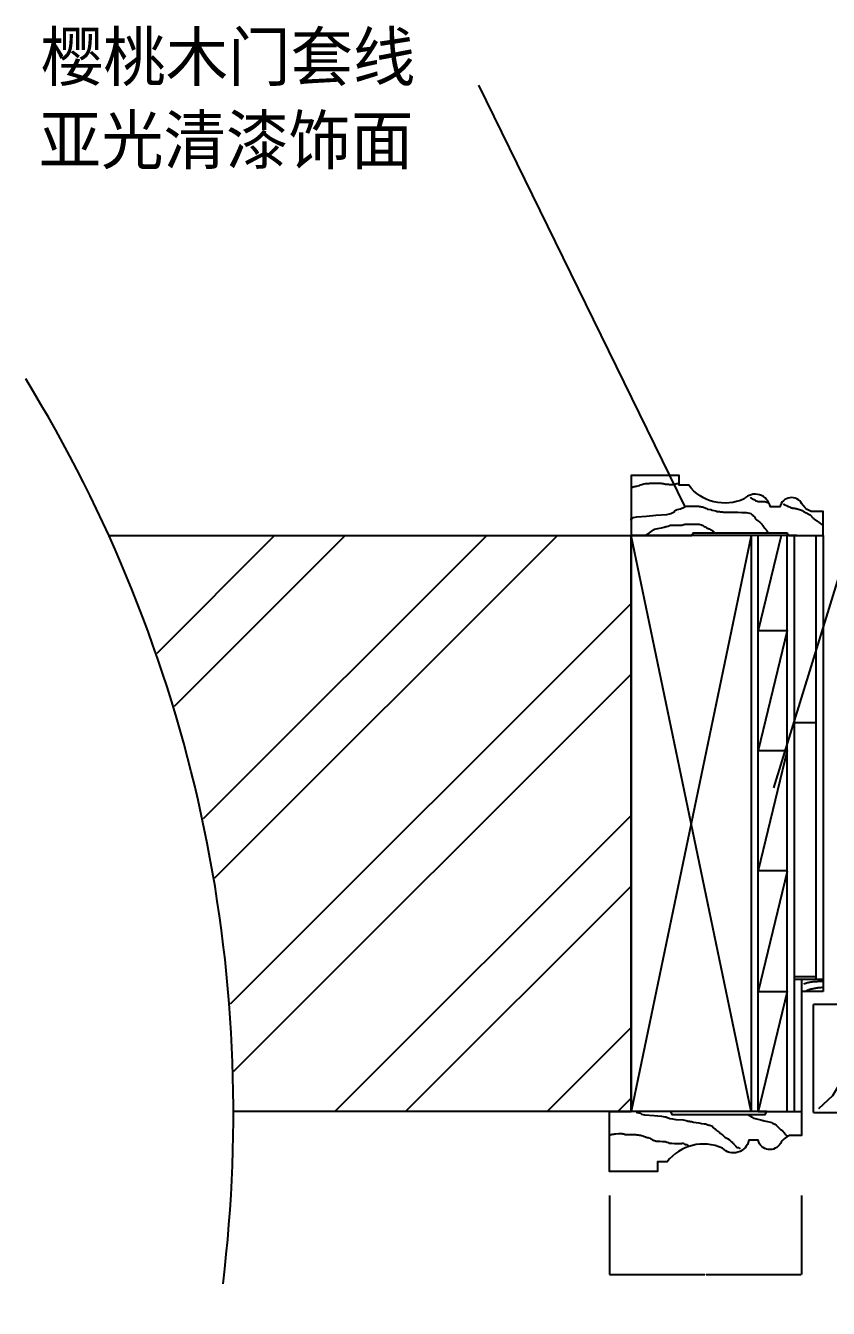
# Model space of a CAD drawing. Header units: metres. Extents: x 284 to 5327, y 183 to 6858.
# Drawn here: x 394 to 1397, y 1490 to 3094 of the extents above; entities that cross this region are included whole.
import ezdxf

# ---------------------------------------------------------------- set-up
doc = ezdxf.new("R2010")
doc.units = ezdxf.units.M
for name, color, linetype in [('2', 2, 'Continuous'), ('3', 3, 'Continuous'), ('4', 4, 'Continuous'), ('7', 7, 'Continuous'), ('BH', 3, 'Continuous'), ('DIM', 3, 'Continuous'), ('TEXT', 3, 'Continuous')]:
    doc.layers.add(name, color=color, linetype=linetype)
doc.dimstyles.get("Standard").update_dxf_attribs({"dimtxt": 2.5, "dimasz": 2.5, "dimexe": 1.25, "dimexo": 0.625, "dimtad": 1, "dimcen": 2.5, "dimazin": 3, "dimtfac": 1, "dimtmove": 0, "dimatfit": 3})

# ---------------------------------------------------------------- blocks, each defined once
blk = doc.blocks.new('*D10')
for p, q in [((1123.14, 1631.59), (1123.14, 1532.74)), ((1363.14, 1631.59), (1363.14, 1532.74)), ((1123.39, 1532.74), (1242.14, 1532.74)), ((1244.14, 1532.74), (1362.89, 1532.74))]:
    blk.add_line(p, q)
at = {"layer": 'Defpoints'}
for p in [(1123.14, 1631.59), (1363.14, 1631.59), (1123.14, 1532.74)]:
    blk.add_point(p, dxfattribs=at)
at = {"layer": 'DIM', "insert": (1243.14, 1532.74), "char_height": 1, "attachment_point": 5}
blk.add_mtext('80', dxfattribs=at)

msp = doc.modelspace()

# ---------------------------------------------------------------- hatches: boundary and pattern name
at = {"layer": '3'}
h = msp.add_hatch(dxfattribs=at)
h.set_pattern_fill('DOLMIT', scale=50)
h.paths.add_polyline_path([(1354.14, 1901.71), (1381.14, 1901.71), (1381.14, 2456.45), (1354.14, 2456.45)])

# ---------------------------------------------------------------- linework, layer by layer
at = {"layer": '2'}
for p, q in [((498.79, 2456.45), (1150.14, 2456.45)), ((1150.14, 2456.45), (1150.14, 1736.45)), ((1150.14, 1736.45), (654.31, 1736.45))]:
    msp.add_line(p, q, dxfattribs=at)
at = {"layer": '3'}
for p, q in [((1152.64, 2517.51), (1153.92, 2517.93)), ((1153.92, 2517.93), (1154.77, 2517.93)), ((1154.77, 2517.93), (1156.05, 2518.36)), ((1156.05, 2518.36), (1157.33, 2518.36)), ((1157.33, 2518.36), (1159.04, 2518.79)), ((1159.04, 2518.79), (1160.74, 2519.21)), ((1160.74, 2519.21), (1162.02, 2520.07)), ((1162.02, 2520.07), (1163.73, 2520.49)), ((1163.73, 2520.49), (1165.01, 2520.92)), ((1165.01, 2520.92), (1166.29, 2521.35)), ((1166.29, 2521.35), (1167.99, 2521.77)), ((1167.99, 2521.77), (1172.26, 2521.77)), ((1172.26, 2521.77), (1173.54, 2522.2)), ((1173.54, 2522.2), (1188.05, 2522.2)), ((1188.05, 2522.2), (1188.47, 2521.77)), ((1188.47, 2521.77), (1190.61, 2521.77)), ((1190.61, 2521.77), (1191.46, 2521.35)), ((1191.46, 2521.35), (1192.31, 2521.35)), ((1192.31, 2521.35), (1193.17, 2520.92)), ((1193.17, 2520.92), (1197.01, 2520.92)), ((1197.01, 2520.92), (1198.29, 2520.49)), ((1198.29, 2520.49), (1203.4, 2520.49)), ((1203.4, 2520.49), (1203.83, 2520.92)), ((1203.83, 2520.92), (1205.54, 2520.92)), ((1205.54, 2520.92), (1205.54, 2521.35)), ((1205.54, 2521.35), (1206.39, 2521.35)), ((1206.39, 2521.35), (1206.82, 2521.77)), ((1206.82, 2521.77), (1209.38, 2521.77)), ((1151.36, 2517.08), (1151.78, 2517.08)), ((1151.78, 2517.08), (1152.64, 2517.51)), ((1298.97, 2504.72), (1299.4, 2504.29)), ((1299.4, 2504.29), (1300.25, 2503.87)), ((1300.25, 2503.87), (1301.1, 2503.01)), ((1301.1, 2503.01), (1302.81, 2502.16)), ((1302.81, 2502.16), (1304.09, 2501.73)), ((1304.09, 2501.73), (1304.94, 2501.31)), ((1201.7, 2485.11), (1202.98, 2485.96)), ((1202.98, 2485.96), (1203.83, 2486.39)), ((1203.83, 2486.39), (1204.68, 2487.24)), ((1204.68, 2487.24), (1205.96, 2488.09)), ((1205.96, 2488.09), (1207.67, 2488.94)), ((1207.67, 2488.94), (1211.94, 2489.8)), ((1211.94, 2489.8), (1213.64, 2490.65)), ((1213.64, 2490.65), (1214.92, 2491.08)), ((1214.92, 2491.08), (1215.78, 2491.5)), ((1215.78, 2491.5), (1216.2, 2491.5)), ((1216.2, 2491.5), (1216.63, 2491.93)), ((1216.63, 2491.93), (1217.06, 2491.93)), ((1217.06, 2491.93), (1217.48, 2492.36)), ((1217.48, 2492.36), (1217.91, 2492.78)), ((1217.91, 2492.78), (1218.76, 2492.78)), ((1218.76, 2492.78), (1219.19, 2493.21)), ((1219.19, 2493.21), (1234.98, 2493.21)), ((1234.98, 2493.21), (1235.83, 2492.78)), ((1235.83, 2492.78), (1237.11, 2492.78)), ((1237.11, 2492.78), (1237.96, 2492.36)), ((1237.96, 2492.36), (1239.24, 2492.36)), ((1239.24, 2492.36), (1240.52, 2491.93)), ((1240.52, 2491.93), (1241.37, 2491.5)), ((1241.37, 2491.5), (1242.65, 2491.08)), ((1242.65, 2491.08), (1244.36, 2490.22)), ((1244.36, 2490.22), (1245.64, 2489.37)), ((1245.64, 2489.37), (1249.91, 2488.94)), ((1249.91, 2488.94), (1251.61, 2488.09)), ((1251.61, 2488.09), (1255.88, 2487.24)), ((1255.88, 2487.24), (1257.59, 2486.81)), ((1257.59, 2486.81), (1260.57, 2486.81)), ((1260.57, 2486.81), (1261.85, 2486.39)), ((1261.85, 2486.39), (1264.41, 2486.39)), ((1264.41, 2486.39), (1265.69, 2485.96)), ((1265.69, 2485.96), (1283.61, 2485.96)), ((1283.61, 2485.96), (1288.73, 2485.53)), ((1304.94, 2501.31), (1305.8, 2500.46)), ((1305.8, 2500.46), (1306.65, 2500.03)), ((1306.65, 2500.03), (1307.93, 2499.6)), ((1307.93, 2499.6), (1308.78, 2499.18)), ((1308.78, 2499.18), (1317.74, 2499.18)), ((1317.74, 2499.18), (1318.17, 2498.75)), ((1318.17, 2498.75), (1319.02, 2498.75)), ((1319.02, 2498.75), (1319.45, 2498.32)), ((1319.45, 2498.32), (1320.73, 2498.32)), ((1320.73, 2498.32), (1320.73, 2497.9)), ((1320.73, 2497.9), (1321.16, 2497.9)), ((1340.35, 2496.19), (1340.78, 2495.77)), ((1340.78, 2495.77), (1341.21, 2495.77)), ((1341.21, 2495.77), (1342.06, 2495.34)), ((1342.06, 2495.34), (1342.49, 2494.91)), ((1342.49, 2494.91), (1343.34, 2494.49)), ((1343.34, 2494.49), (1343.77, 2494.06)), ((1343.77, 2494.06), (1344.19, 2494.06)), ((1344.19, 2494.06), (1345.47, 2493.21)), ((1345.47, 2493.21), (1346.75, 2492.78)), ((1346.75, 2492.78), (1348.03, 2492.36)), ((1348.03, 2492.36), (1349.31, 2491.5)), ((1349.31, 2491.5), (1350.59, 2491.08)), ((1350.59, 2491.08), (1351.45, 2491.08)), ((1351.45, 2491.08), (1352.3, 2490.65)), ((1352.3, 2490.65), (1354.86, 2490.65)), ((1354.86, 2490.65), (1355.71, 2490.22)), ((1355.71, 2490.22), (1356.57, 2490.22)), ((1356.57, 2490.22), (1357.42, 2489.8)), ((1357.42, 2489.8), (1358.27, 2489.8)), ((1358.27, 2489.8), (1359.13, 2489.37)), ((1359.13, 2489.37), (1360.41, 2488.94)), ((1360.41, 2488.94), (1361.69, 2488.52)), ((1361.69, 2488.52), (1362.97, 2488.09)), ((1362.97, 2488.09), (1363.82, 2487.67)), ((1363.82, 2487.67), (1365.52, 2486.81)), ((1365.52, 2486.81), (1366.8, 2486.39)), ((1366.8, 2486.39), (1367.66, 2485.53)), ((1149.22, 2477.01), (1149.65, 2477.01)), ((1149.65, 2477.01), (1150.08, 2477.43)), ((1150.08, 2477.43), (1150.93, 2477.86)), ((1150.93, 2477.86), (1151.78, 2478.29)), ((1151.78, 2478.29), (1153.06, 2479.14)), ((1153.06, 2479.14), (1157.33, 2479.99)), ((1157.33, 2479.99), (1169.27, 2480.84)), ((1169.27, 2480.84), (1181.22, 2482.12)), ((1181.22, 2482.12), (1194.87, 2482.98)), ((1194.87, 2482.98), (1199.99, 2484.26)), ((1199.99, 2484.26), (1201.7, 2485.11)), ((1213.64, 2469.33), (1214.92, 2469.76)), ((1214.92, 2469.76), (1216.2, 2470.19)), ((1216.2, 2470.19), (1216.63, 2470.19)), ((1216.63, 2470.19), (1217.48, 2470.61)), ((1217.48, 2470.61), (1235.4, 2470.61)), ((1235.4, 2470.61), (1236.68, 2470.19)), ((1236.68, 2470.19), (1237.96, 2469.76)), ((1237.96, 2469.76), (1238.82, 2469.33)), ((1288.73, 2485.53), (1293.85, 2485.53)), ((1293.85, 2485.53), (1298.12, 2484.68)), ((1298.12, 2484.68), (1299.82, 2484.26)), ((1299.82, 2484.26), (1300.68, 2483.4)), ((1300.68, 2483.4), (1301.1, 2482.98)), ((1301.1, 2482.98), (1301.96, 2482.55)), ((1301.96, 2482.55), (1302.38, 2481.7)), ((1302.38, 2481.7), (1303.24, 2481.27)), ((1303.24, 2481.27), (1304.09, 2480.42)), ((1304.09, 2480.42), (1304.52, 2479.99)), ((1304.52, 2479.99), (1304.94, 2479.14)), ((1304.94, 2479.14), (1305.37, 2477.86)), ((1305.37, 2477.86), (1306.22, 2477.01)), ((1306.22, 2477.01), (1307.08, 2476.15)), ((1307.08, 2476.15), (1308.36, 2474.88)), ((1308.36, 2474.88), (1309.64, 2474.02)), ((1309.64, 2474.02), (1310.92, 2473.17)), ((1310.92, 2473.17), (1311.77, 2472.32)), ((1311.77, 2472.32), (1312.62, 2471.47)), ((1312.62, 2471.47), (1313.05, 2471.04)), ((1313.05, 2471.04), (1313.48, 2470.19)), ((1313.48, 2470.19), (1314.33, 2469.33)), ((1367.66, 2485.53), (1368.94, 2485.11)), ((1368.94, 2485.11), (1369.79, 2484.68)), ((1369.79, 2484.68), (1371.07, 2483.83)), ((1371.07, 2483.83), (1371.92, 2483.4)), ((1371.92, 2483.4), (1373.2, 2482.98)), ((1373.2, 2482.98), (1374.06, 2482.55)), ((1374.06, 2482.55), (1374.48, 2482.12)), ((1374.48, 2482.12), (1374.91, 2481.7)), ((1374.91, 2481.7), (1375.34, 2481.27)), ((1375.34, 2481.27), (1375.76, 2480.84)), ((1375.76, 2480.84), (1375.76, 2480.42)), ((1375.76, 2480.42), (1376.19, 2479.99)), ((1376.19, 2479.99), (1376.62, 2479.57)), ((1376.62, 2479.57), (1377.04, 2479.14)), ((1377.04, 2479.14), (1377.47, 2478.71)), ((1377.47, 2478.71), (1377.9, 2478.29)), ((1377.9, 2478.29), (1378.32, 2477.86)), ((1378.32, 2477.86), (1378.75, 2477.43)), ((1378.75, 2477.43), (1379.18, 2477.01)), ((1379.18, 2477.01), (1379.6, 2476.58)), ((1379.6, 2476.58), (1380.46, 2476.15)), ((1380.46, 2476.15), (1380.88, 2475.73)), ((1380.88, 2475.73), (1381.31, 2475.73)), ((1381.31, 2475.73), (1381.74, 2475.3)), ((1381.74, 2475.3), (1382.59, 2474.88)), ((1382.59, 2474.88), (1383.02, 2474.45)), ((1383.02, 2474.45), (1383.44, 2474.02)), ((1383.44, 2474.02), (1383.87, 2474.02)), ((1383.87, 2474.02), (1384.3, 2473.6)), ((1384.3, 2473.6), (1384.72, 2473.6)), ((1384.72, 2473.6), (1384.72, 2473.17)), ((1384.72, 2473.17), (1385.58, 2472.74)), ((1385.58, 2472.74), (1386, 2472.32)), ((1386, 2472.32), (1386.86, 2471.47)), ((1386.86, 2471.47), (1387.28, 2471.47)), ((1387.28, 2471.47), (1387.28, 2471.04)), ((1387.28, 2471.04), (1387.71, 2471.04)), ((1387.71, 2471.04), (1388.14, 2470.61)), ((1388.14, 2470.61), (1388.56, 2470.19)), ((1388.56, 2470.19), (1388.99, 2470.19)), ((1388.99, 2470.19), (1388.99, 2469.33)), ((1300.14, 1736.45), (1150.14, 2456.45)), ((1300.14, 2456.45), (1150.14, 1736.45)), ((1167.99, 2456.54), (1167.99, 2456.97)), ((1167.99, 2456.97), (1168.42, 2456.97)), ((1168.42, 2456.97), (1169.7, 2457.82)), ((1169.7, 2457.82), (1171.41, 2458.68)), ((1171.41, 2458.68), (1174.82, 2461.23)), ((1174.82, 2461.23), (1176.53, 2462.51)), ((1176.53, 2462.51), (1177.81, 2463.79)), ((1177.81, 2463.79), (1179.51, 2464.64)), ((1179.51, 2464.64), (1183.78, 2465.5)), ((1183.78, 2465.5), (1188.05, 2466.35)), ((1188.05, 2466.35), (1189.75, 2466.78)), ((1189.75, 2466.78), (1191.46, 2467.2)), ((1191.46, 2467.2), (1192.31, 2467.63)), ((1192.31, 2467.63), (1193.17, 2467.63)), ((1193.17, 2467.63), (1193.59, 2468.05)), ((1193.59, 2468.05), (1194.87, 2468.05)), ((1194.87, 2468.05), (1196.58, 2468.48)), ((1196.58, 2468.48), (1198.29, 2468.91)), ((1198.29, 2468.91), (1199.57, 2469.33)), ((1199.57, 2469.33), (1213.64, 2469.33)), ((1238.82, 2469.33), (1240.1, 2468.91)), ((1240.1, 2468.91), (1241.37, 2468.05)), ((1241.37, 2468.05), (1242.65, 2467.63)), ((1242.65, 2467.63), (1243.93, 2466.78)), ((1243.93, 2466.78), (1244.79, 2465.92)), ((1244.79, 2465.92), (1245.64, 2465.92)), ((1245.64, 2465.92), (1246.49, 2465.5)), ((1246.49, 2465.5), (1246.92, 2465.5)), ((1246.92, 2465.5), (1247.77, 2465.07)), ((1247.77, 2465.07), (1248.63, 2465.07)), ((1248.63, 2465.07), (1249.48, 2464.22)), ((1249.48, 2464.22), (1250.33, 2463.79)), ((1250.33, 2463.79), (1251.19, 2463.37)), ((1251.19, 2463.37), (1252.04, 2462.51)), ((1252.04, 2462.51), (1252.89, 2462.09)), ((1252.89, 2462.09), (1253.75, 2462.09)), ((1253.75, 2462.09), (1253.75, 2461.66)), ((1314.33, 2469.33), (1314.76, 2468.91)), ((1314.76, 2468.91), (1315.18, 2468.05)), ((1315.18, 2468.05), (1315.61, 2467.63)), ((1315.61, 2467.63), (1316.04, 2467.2)), ((1316.04, 2467.2), (1316.46, 2466.35)), ((1316.46, 2466.35), (1317.32, 2465.92)), ((1317.32, 2465.92), (1317.74, 2465.07)), ((1317.74, 2465.07), (1318.17, 2464.64)), ((1318.17, 2464.64), (1318.6, 2464.22)), ((1318.6, 2464.22), (1319.02, 2463.79)), ((1319.02, 2463.79), (1319.45, 2463.37)), ((1319.45, 2463.37), (1319.45, 2462.94)), ((1319.45, 2462.94), (1319.88, 2462.51)), ((1319.88, 2462.51), (1320.3, 2462.09)), ((1320.3, 2462.09), (1320.3, 2461.23)), ((1320.3, 2461.23), (1320.73, 2461.23)), ((1320.73, 2461.23), (1320.73, 2460.81)), ((1320.73, 2460.81), (1321.16, 2460.81)), ((1321.16, 2460.81), (1321.58, 2460.38)), ((1388.99, 2469.33), (1389.42, 2469.33)), ((1366.23, 1895.71), (1367.32, 1896.43)), ((1367.32, 1896.43), (1368.41, 1896.8)), ((1368.41, 1896.8), (1369.5, 1897.53)), ((1369.5, 1897.53), (1370.6, 1897.89)), ((1370.6, 1897.89), (1372.05, 1897.89)), ((1372.05, 1897.89), (1372.42, 1898.25)), ((1372.42, 1898.25), (1373.87, 1898.25)), ((1373.87, 1898.25), (1374.24, 1898.62)), ((1374.24, 1898.62), (1376.42, 1898.62)), ((1376.42, 1898.62), (1377.15, 1898.98)), ((1377.15, 1898.98), (1382.97, 1898.98)), ((1382.97, 1898.98), (1383.7, 1899.34)), ((1383.7, 1899.34), (1390.14, 1899.34)), ((1389.52, 1892.07), (1390.25, 1892.43)), ((1366.96, 1886.61), (1367.68, 1886.98)), ((1367.68, 1886.98), (1368.78, 1887.34)), ((1368.78, 1887.34), (1369.5, 1887.7)), ((1369.5, 1887.7), (1370.6, 1888.07)), ((1370.6, 1888.07), (1371.32, 1888.43)), ((1371.32, 1888.43), (1372.05, 1888.8)), ((1372.05, 1888.8), (1373.14, 1889.16)), ((1373.14, 1889.16), (1373.87, 1889.52)), ((1373.87, 1889.52), (1374.96, 1889.89)), ((1374.96, 1889.89), (1376.42, 1889.89)), ((1376.42, 1889.89), (1377.51, 1890.25)), ((1377.51, 1890.25), (1378.24, 1890.25)), ((1378.24, 1890.25), (1379.33, 1890.61)), ((1379.33, 1890.61), (1380.79, 1890.61)), ((1380.79, 1890.61), (1381.52, 1890.98)), ((1381.52, 1890.98), (1383.34, 1890.98)), ((1383.34, 1890.98), (1383.7, 1891.34)), ((1383.7, 1891.34), (1384.79, 1891.34)), ((1384.79, 1891.34), (1385.88, 1891.71)), ((1385.88, 1891.71), (1387.34, 1891.71)), ((1387.34, 1891.71), (1388.43, 1892.07)), ((1388.43, 1892.07), (1389.52, 1892.07)), ((1156.34, 1735.65), (1157.01, 1735.65)), ((1157.01, 1735.65), (1158.02, 1735.32)), ((1158.02, 1735.32), (1159.36, 1735.32)), ((1159.36, 1735.32), (1160.37, 1734.98)), ((1160.37, 1734.98), (1161.38, 1734.64)), ((1161.38, 1734.64), (1162.39, 1733.97)), ((1162.39, 1733.97), (1163.39, 1733.3)), ((1163.39, 1733.3), (1166.75, 1732.3)), ((1166.75, 1732.3), (1178.84, 1731.29)), ((1296.03, 1732.63), (1296.7, 1732.3)), ((1296.7, 1732.3), (1297.71, 1731.62)), ((1178.84, 1731.29), (1188.24, 1730.62)), ((1188.24, 1730.62), (1192.27, 1729.95)), ((1192.27, 1729.95), (1193.61, 1729.61)), ((1193.61, 1729.61), (1194.62, 1729.28)), ((1194.62, 1729.28), (1195.29, 1728.94)), ((1195.29, 1728.94), (1195.63, 1728.94)), ((1195.63, 1728.94), (1196.64, 1728.6)), ((1196.64, 1728.6), (1197.64, 1728.27)), ((1197.64, 1728.27), (1198.65, 1727.93)), ((1198.65, 1727.93), (1202.01, 1727.26)), ((1202.01, 1727.26), (1206.04, 1726.59)), ((1206.04, 1726.59), (1215.44, 1725.92)), ((1215.44, 1725.92), (1218.8, 1725.25)), ((1218.8, 1725.25), (1220.14, 1724.91)), ((1220.14, 1724.91), (1221.15, 1724.58)), ((1221.15, 1724.58), (1222.16, 1724.24)), ((1222.16, 1724.24), (1223.16, 1724.24)), ((1223.16, 1724.24), (1223.84, 1723.91)), ((1223.84, 1723.91), (1225.51, 1723.91)), ((1225.51, 1723.91), (1226.86, 1723.57)), ((1226.86, 1723.57), (1228.2, 1723.24)), ((1228.2, 1723.24), (1231.56, 1722.57)), ((1231.56, 1722.57), (1234.92, 1722.23)), ((1234.92, 1722.23), (1238.27, 1721.56)), ((1238.27, 1721.56), (1241.63, 1721.22)), ((1241.63, 1721.22), (1242.97, 1720.89)), ((1242.97, 1720.89), (1244.32, 1720.55)), ((1244.32, 1720.55), (1245.33, 1720.22)), ((1245.33, 1720.22), (1246, 1719.88)), ((1246, 1719.88), (1246.67, 1719.88)), ((1246.67, 1719.88), (1247.68, 1719.55)), ((1247.68, 1719.55), (1248.68, 1719.21)), ((1248.68, 1719.21), (1250.7, 1718.54)), ((1250.7, 1718.54), (1251.71, 1717.53)), ((1251.71, 1717.53), (1252.71, 1716.53)), ((1252.71, 1716.53), (1253.72, 1715.52)), ((1297.71, 1731.62), (1298.71, 1730.95)), ((1298.71, 1730.95), (1299.72, 1730.28)), ((1299.72, 1730.28), (1300.73, 1729.61)), ((1300.73, 1729.61), (1301.74, 1729.28)), ((1301.74, 1729.28), (1302.74, 1728.6)), ((1302.74, 1728.6), (1303.75, 1728.27)), ((1303.75, 1728.27), (1305.09, 1727.6)), ((1305.09, 1727.6), (1308.45, 1726.93)), ((1308.45, 1726.93), (1312.48, 1725.92)), ((1312.48, 1725.92), (1316.51, 1724.91)), ((1316.51, 1724.91), (1320.54, 1723.91)), ((1320.54, 1723.91), (1324.57, 1723.24)), ((1324.57, 1723.24), (1325.91, 1722.57)), ((1325.91, 1722.57), (1326.92, 1721.89)), ((1326.92, 1721.89), (1327.93, 1721.56)), ((1327.93, 1721.56), (1328.93, 1721.22)), ((1328.93, 1721.22), (1329.94, 1720.55)), ((1329.94, 1720.55), (1331.29, 1719.21)), ((1331.29, 1719.21), (1332.29, 1718.54)), ((1332.29, 1718.54), (1333.3, 1717.53)), ((1333.3, 1717.53), (1334.64, 1716.19)), ((1334.64, 1716.19), (1335.65, 1715.18)), ((1124.11, 1707.13), (1124.44, 1707.47)), ((1124.44, 1707.47), (1124.78, 1707.8)), ((1124.78, 1707.8), (1125.79, 1707.8)), ((1125.79, 1707.8), (1126.46, 1708.14)), ((1126.46, 1708.14), (1128.47, 1708.14)), ((1128.47, 1708.14), (1129.82, 1708.47)), ((1129.82, 1708.47), (1131.16, 1708.47)), ((1131.16, 1708.47), (1134.52, 1708.81)), ((1134.52, 1708.81), (1139.22, 1708.81)), ((1139.22, 1708.81), (1139.89, 1708.47)), ((1139.89, 1708.47), (1140.9, 1708.47)), ((1140.9, 1708.47), (1141.9, 1708.14)), ((1141.9, 1708.14), (1142.91, 1707.8)), ((1142.91, 1707.8), (1156.68, 1707.8)), ((1156.68, 1707.8), (1157.01, 1707.47)), ((1157.01, 1707.47), (1158.36, 1707.47)), ((1158.36, 1707.47), (1159.36, 1707.13)), ((1159.36, 1707.13), (1160.71, 1706.79)), ((1160.71, 1706.79), (1162.05, 1706.79)), ((1162.05, 1706.79), (1163.39, 1706.46)), ((1163.39, 1706.46), (1164.74, 1706.12)), ((1164.74, 1706.12), (1165.74, 1705.79)), ((1165.74, 1705.79), (1166.75, 1705.12)), ((1166.75, 1705.12), (1168.1, 1704.78)), ((1168.1, 1704.78), (1169.1, 1704.45)), ((1169.1, 1704.45), (1170.11, 1704.11)), ((1170.11, 1704.11), (1170.78, 1703.78)), ((1170.78, 1703.78), (1172.12, 1703.78)), ((1172.12, 1703.78), (1172.46, 1703.44)), ((1172.46, 1703.44), (1173.13, 1703.44)), ((1173.13, 1703.44), (1173.8, 1703.1)), ((1173.8, 1703.1), (1174.81, 1702.43)), ((1174.81, 1702.43), (1175.82, 1701.76)), ((1175.82, 1701.76), (1176.83, 1701.09)), ((1176.83, 1701.09), (1177.83, 1700.76)), ((1177.83, 1700.76), (1178.84, 1700.08)), ((1178.84, 1700.08), (1179.51, 1700.08)), ((1179.51, 1700.08), (1180.52, 1699.75)), ((1253.72, 1715.52), (1255.06, 1714.51)), ((1255.06, 1714.51), (1256.07, 1713.84)), ((1256.07, 1713.84), (1257.08, 1713.17)), ((1257.08, 1713.17), (1257.75, 1712.5)), ((1257.75, 1712.5), (1258.08, 1712.16)), ((1258.08, 1712.16), (1258.42, 1711.83)), ((1258.42, 1711.83), (1259.09, 1711.83)), ((1259.09, 1711.83), (1259.43, 1711.49)), ((1259.43, 1711.49), (1260.1, 1710.82)), ((1260.1, 1710.82), (1260.77, 1709.81)), ((1260.77, 1709.81), (1262.11, 1708.81)), ((1262.11, 1708.81), (1263.46, 1707.8)), ((1263.46, 1707.8), (1264.8, 1706.79)), ((1264.8, 1706.79), (1265.47, 1706.12)), ((1265.47, 1706.12), (1266.48, 1705.12)), ((1266.48, 1705.12), (1267.49, 1704.45)), ((1267.49, 1704.45), (1268.16, 1703.78)), ((1268.16, 1703.78), (1268.83, 1703.44)), ((1268.83, 1703.44), (1269.84, 1703.1)), ((1269.84, 1703.1), (1270.51, 1702.77)), ((1270.51, 1702.77), (1271.18, 1702.43)), ((1271.18, 1702.43), (1272.19, 1702.1)), ((1272.19, 1702.1), (1272.52, 1701.43)), ((1272.52, 1701.43), (1273.2, 1701.09)), ((1273.2, 1701.09), (1273.87, 1700.42)), ((1273.87, 1700.42), (1274.2, 1699.75)), ((1335.65, 1715.18), (1336.99, 1714.18)), ((1336.99, 1714.18), (1338, 1713.51)), ((1338, 1713.51), (1338.67, 1712.83)), ((1338.67, 1712.83), (1339.01, 1712.83)), ((1339.01, 1712.83), (1339.01, 1712.5)), ((1339.01, 1712.5), (1339.34, 1712.5)), ((1339.34, 1712.5), (1339.34, 1712.16)), ((1339.34, 1712.16), (1339.68, 1711.83)), ((1339.68, 1711.83), (1340.35, 1711.16)), ((1340.35, 1711.16), (1340.69, 1710.82)), ((1340.69, 1710.82), (1341.02, 1710.15)), ((1341.02, 1710.15), (1341.69, 1709.81)), ((1341.69, 1709.81), (1341.69, 1709.14)), ((1341.69, 1709.14), (1342.03, 1708.81)), ((1342.03, 1708.81), (1342.7, 1708.14)), ((1342.7, 1708.14), (1343.04, 1707.47)), ((1343.04, 1707.47), (1343.37, 1707.13)), ((1343.37, 1707.13), (1343.71, 1707.13)), ((1343.71, 1707.13), (1344.38, 1706.46)), ((1344.38, 1706.46), (1344.72, 1706.46)), ((1344.72, 1706.46), (1345.05, 1706.12)), ((1345.05, 1706.12), (1345.39, 1705.79)), ((1345.39, 1705.79), (1345.39, 1705.45)), ((1345.39, 1705.45), (1346.06, 1705.45)), ((1346.06, 1705.45), (1346.06, 1705.12)), ((1180.52, 1699.75), (1181.53, 1699.41)), ((1181.53, 1699.41), (1186.23, 1699.41)), ((1186.23, 1699.41), (1189.59, 1699.08)), ((1189.59, 1699.08), (1192.94, 1699.08)), ((1192.94, 1699.08), (1193.95, 1698.74)), ((1193.95, 1698.74), (1194.96, 1698.07)), ((1194.96, 1698.07), (1196.3, 1697.74)), ((1196.3, 1697.74), (1197.64, 1697.06)), ((1197.64, 1697.06), (1201, 1696.73)), ((1201, 1696.73), (1204.36, 1696.39)), ((1204.36, 1696.39), (1213.43, 1696.39)), ((1213.43, 1696.39), (1213.76, 1696.73)), ((1213.76, 1696.73), (1215.78, 1696.73)), ((1215.78, 1696.73), (1216.11, 1696.39)), ((1216.11, 1696.39), (1216.45, 1696.39)), ((1216.45, 1696.39), (1216.45, 1696.06)), ((1216.45, 1696.06), (1217.12, 1696.06)), ((1217.12, 1696.06), (1217.46, 1695.72)), ((1217.46, 1695.72), (1218.13, 1695.39)), ((1218.13, 1695.39), (1219.13, 1695.39)), ((1219.13, 1695.39), (1219.13, 1695.05)), ((1219.13, 1695.05), (1220.14, 1695.05)), ((1220.14, 1695.05), (1220.14, 1694.72)), ((1220.14, 1694.72), (1220.48, 1694.72)), ((1220.48, 1694.72), (1220.81, 1694.38)), ((1220.81, 1694.38), (1221.15, 1694.38)), ((1221.15, 1694.38), (1221.48, 1694.04)), ((1221.48, 1694.04), (1221.48, 1693.71)), ((1221.48, 1693.71), (1222.16, 1693.71)), ((1222.16, 1693.71), (1222.49, 1693.37)), ((1274.2, 1699.75), (1275.21, 1699.08)), ((1275.21, 1699.08), (1275.88, 1698.41)), ((1275.88, 1698.41), (1276.55, 1698.07)), ((1276.55, 1698.07), (1276.89, 1697.4)), ((1276.89, 1697.4), (1277.56, 1697.06)), ((1277.56, 1697.06), (1277.9, 1696.73)), ((1277.9, 1696.73), (1278.23, 1696.06)), ((1278.23, 1696.06), (1279.57, 1694.72)), ((1279.57, 1694.72), (1280.25, 1694.04)), ((1280.25, 1694.04), (1280.58, 1693.37)), ((1280.58, 1693.37), (1280.92, 1693.04)), ((1280.92, 1693.04), (1280.92, 1692.7)), ((1280.92, 1692.7), (1281.59, 1692.03)), ((1281.59, 1692.03), (1281.93, 1691.7)), ((1281.93, 1691.7), (1282.26, 1691.7)), ((1282.26, 1691.7), (1282.93, 1691.36)), ((1282.93, 1691.36), (1284.95, 1691.36)), ((1284.95, 1691.36), (1285.28, 1691.02)), ((1285.28, 1691.02), (1285.62, 1690.69)), ((1285.62, 1690.69), (1285.95, 1690.69)), ((1285.95, 1690.69), (1286.29, 1690.35)), ((1286.29, 1690.35), (1286.63, 1690.35)), ((1286.63, 1690.35), (1286.63, 1690.02))]:
    msp.add_line(p, q, dxfattribs=at)
msp.add_lwpolyline([(640.24, 1521.18, 0.17), (393.65, 2652.3, 0.17)], format="xyb", dxfattribs=at)
msp.add_lwpolyline([(1541.16, 1870.43), (1505.08, 1850.46), (1475.21, 1835.55), (1465.26, 1816.9), (1456.55, 1806.96), (1442.86, 1800.74), (1419.22, 1779.61), (1409.27, 1768.43), (1401.8, 1756), (1384.38, 1739.84)], dxfattribs=at)
at = {"layer": '4'}
for p, q in [((1357.11, 2456.45), (1150.14, 2456.45)), ((1390.14, 2456.45), (1390.14, 1886.71)), ((1390.14, 1901.71), (1354.14, 1901.71)), ((1363.14, 1901.45), (1363.14, 1736.45)), ((1390.14, 1886.71), (1363.14, 1886.71)), ((1768.14, 1870.43), (1378.14, 1870.43)), ((1378.14, 1735.43), (1378.14, 1870.43)), ((1319.92, 1736.45), (1150.14, 1736.45)), ((1378.14, 1735.43), (1768.14, 1735.43))]:
    msp.add_line(p, q, dxfattribs=at)
msp.add_lwpolyline([(1375.14, 2486.45, -0.16), (1363.67, 2496.34, 0.69), (1336.14, 2492.45), (1324.18, 2492.45, 0.61), (1291.31, 2502.33, -0.35), (1222.14, 2519.45), (1210.14, 2519.45), (1210.14, 2531.45), (1150.14, 2531.45), (1150.14, 2456.45), (1226.27, 2456.45), (1228.07, 2460.05), (1344.69, 2460.05), (1346.92, 2456.45), (1390.14, 2456.45), (1390.14, 2486.45)], format="xyb", close=True, dxfattribs=at)
msp.add_lwpolyline([(1199.27, 1736.45), (1201.07, 1732.85), (1317.69, 1732.85), (1319.92, 1736.45), (1363.14, 1736.45), (1363.14, 1706.45), (1348.14, 1706.45, 0.16), (1336.67, 1696.56, -0.69), (1309.14, 1700.45), (1297.18, 1700.45, -0.61), (1264.31, 1690.57, 0.35), (1195.14, 1673.45), (1183.14, 1673.45), (1183.14, 1661.45), (1123.14, 1661.45), (1123.14, 1736.45), (1150.14, 1736.45)], format="xyb", dxfattribs=at)
at = {"layer": '7'}
for p, q in [((1300.14, 2456.45), (1300.14, 1736.45)), ((1354.14, 2456.45), (1354.14, 1736.45)), ((1381.14, 2456.45), (1381.14, 1901.71))]:
    msp.add_line(p, q, dxfattribs=at)
at = {"layer": 'BH'}
for p, q in [((1309.14, 1736.45), (1309.14, 2456.45)), ((1345.14, 1736.45), (1345.14, 2456.45))]:
    msp.add_line(p, q, dxfattribs=at)
for points in [[(1337.61, 2456.45), (1309.14, 2337.79), (1345.14, 2337.79), (1309.14, 2187.79), (1345.14, 2187.79)], [(1345.14, 2337.79), (1309.14, 2187.79), (1345.14, 2187.79), (1309.14, 2037.79), (1345.14, 2037.69)], [(1345.14, 2036.45), (1309.14, 1886.45), (1345.14, 1886.45), (1309.14, 1736.45), (1345.14, 1736.45)]]:
    msp.add_lwpolyline(points, dxfattribs=at)
at = {"layer": 'DIM'}
for p, q in [((557.8, 2309.66), (704.59, 2456.45)), ((579.57, 2243.05), (792.97, 2456.45)), ((615.95, 2102.65), (969.75, 2456.45)), ((630.18, 2028.49), (1058.14, 2456.45)), ((1150.14, 1736.45), (1150.14, 2456.45)), ((649.42, 1870.95), (1150.14, 2371.67)), ((653.71, 1786.86), (1150.14, 2283.28)), ((780.08, 1736.45), (1150.14, 2106.5)), ((868.47, 1736.45), (1150.14, 2018.12)), ((1045.25, 1736.45), (1150.14, 1841.34)), ((1133.63, 1736.45), (1150.14, 1752.95))]:
    msp.add_line(p, q, dxfattribs=at)

# ---------------------------------------------------------------- texts
at = {"layer": 'TEXT'}
for s, p in [('樱桃木门套线', (412.62, 3025.12)), ('亚光清漆饰面', (410.04, 2921.07))]:
    msp.add_text(s, height=60, dxfattribs=at).set_placement(p)

# ---------------------------------------------------------------- dimensions: what is measured, and where the dimension line sits
at = {"layer": 'DIM'}
dim = msp.add_linear_dim(base=(1123.14, 1532.74), p1=(1123.14, 1631.59), p2=(1363.14, 1631.59), text='80', dimstyle='Standard', dxfattribs=at)
dim.commit()
dim.dimension.update_dxf_attribs({"geometry": '*D10', "text_midpoint": (1243.14, 1532.74)})

# ---------------------------------------------------------------- leaders
for points in [[(1328.69, 2141.3), (1602.97, 3033.6)], [(1218.07, 2491.79), (959.94, 3019.58)]]:
    msp.add_leader(points, dimstyle='Standard', dxfattribs=at)
at = {"layer": 'TEXT'}
msp.add_leader([(1622.28, 1799.18), (1332.12, 923.46)], dimstyle='Standard', dxfattribs=at)

doc.saveas('drawing.dxf')
